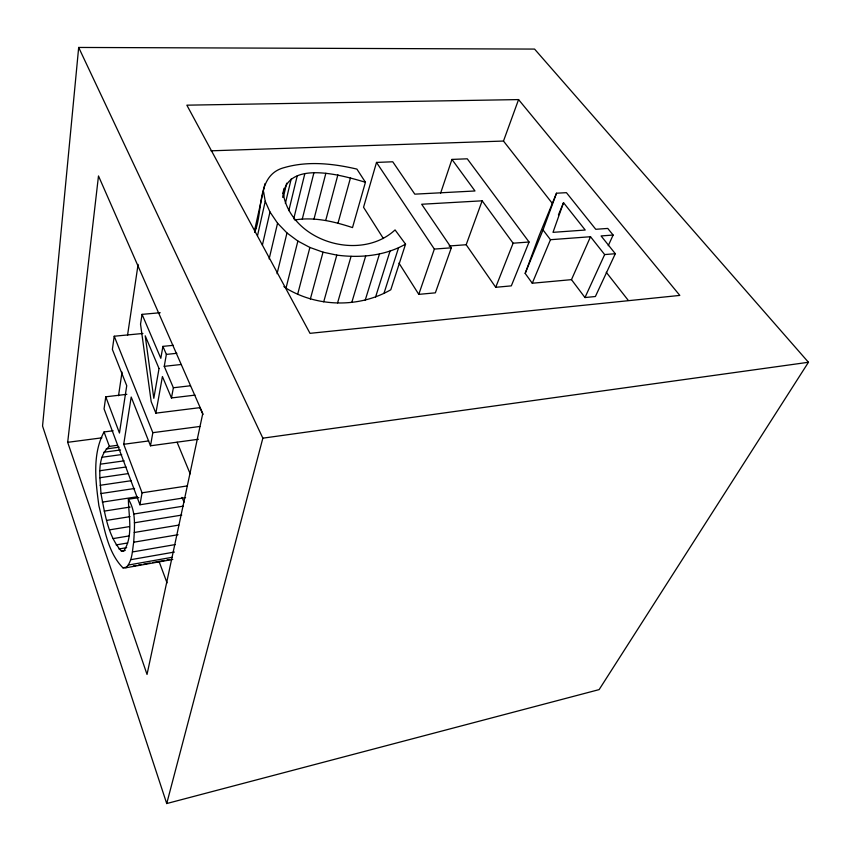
<?xml version="1.0" encoding="UTF-8"?>
<svg xmlns="http://www.w3.org/2000/svg" width="851" height="851" viewBox="0 0 851 851"><rect width="100%" height="100%" fill="white"/><g stroke="black" fill="none" stroke-linecap="round" stroke-linejoin="round"><path stroke-width="1.28" d="M113.13 430.766L104.045 431.946C92.057 454.36 95.652 481.549 98.897 505.781C104.237 526.897 107.141 551.725 122.927 567.83L125.895 567.766C132.533 561.235 132.213 550.81 133.713 542.215C134.426 527.62 136.511 512.334 128.395 499.229L138.841 497.612M128.395 499.229C128.512 516.014 133.66 536.598 123.576 551.235L121.374 551.086C107.683 535.651 104.864 513.206 100.961 493.548C100.248 478.209 96.089 457.54 109.375 446.392L117.215 445.339M282.84 197.304C285.574 158.552 342.73 175.551 365.441 182.263L352.505 227.589C333.964 221.494 314.253 216.718 294.68 219.973M78.675 47.454L42.55 426.021L166.722 803.546L599.125 689.608L808.45 362.271L534.566 49.081L78.675 47.454L262.853 438.169L166.722 803.546M67.676 442.318L98.493 175.955L202.772 413.543L147.032 674.439L67.676 442.318L101.918 437.829M126.852 394.321L105.758 396.8L104.067 408.895L139.926 504.771L185.592 497.622M142.904 333.464L114.225 336.23L112.375 349.421L126.735 385.726L119.459 433.021L105.758 396.8M118.523 395.736L122.044 372.089M127.533 335.326L138.096 264.406M160.201 312.732L142.064 314.359L140.532 324.146L151.191 401.683L155.871 413.15L199.804 407.661M139.926 504.771L142.064 492.803L123.714 444.286L131.203 397.034L150.489 445.796L198.411 439.265M254.598 232.429C263.725 211.239 255.587 174.721 284.713 167.477C308.275 160.786 333.379 163.605 356.909 169.094L365.441 182.263M173.359 345.315L162.913 346.378L160.818 358.314L142.064 314.359M155.871 413.15L162.413 376.536L171.455 397.949L194.996 395.119M171.455 397.949L173.381 387.758L164.243 366.334L166.37 354.399L162.913 346.378M150.489 445.796L152.84 432.67L114.225 336.23M264.969 183.646L254.577 230.461L255.747 228.462M257.523 235.631L265.235 201.293L263.619 191.826M262.385 245.109L269.98 211.984L265.235 201.293M282.851 193.432L284.032 188.39M283.319 197.379L286.67 183.167M269.15 258.906L277.564 223.207L269.98 211.984M285.362 203.453L291.18 178.987M288.829 210.644L297.201 175.966M277.054 273.724L286.978 232.951L277.564 223.207M293.723 218.856L304.743 174.04M302.286 219.058L313.828 173.115M283.426 194.783C292.489 241.907 360.643 261.97 395.066 229.919L405.555 244.141L390.79 289.765C359.079 308.073 317.178 307.168 286.01 288.159L297.882 241.067L286.978 232.951M314.008 219.047L325.859 173.274M297.616 294.446L309.892 247.45L297.882 241.067M325.731 220.409L337.9 174.795M310.349 299.041L323.029 252.173L309.892 247.45M337.975 223.249L350.495 177.774M323.71 301.818L336.805 255.109C360.111 258.172 384.812 255.928 405.555 244.141M398.959 263.097L418.777 294.361L435.361 292.84L451.328 247.811L421.67 204.251L482.166 200.815L466.178 244.737L495.718 287.298L511.323 285.872L529.067 242.014L467.263 158.807L451.945 159.414L474.986 190.975L414.799 194.156L392.747 161.775L376.504 162.424L363.547 207.272L383.375 238.535M337.581 302.871L351.069 256.353M351.814 302.339L365.685 256.023M365.217 300.19L379.44 254.077M375.568 297.052L390.024 251.13M383.971 293.35L398.608 247.588M440.637 193.103L451.945 159.414M418.777 294.361L434.35 249.077L376.504 162.424M563.532 202.666L553.001 232.344L585.222 230.036L563.532 202.666L558.437 214.888M552.427 203.538L503.494 141.053L518.567 99.588L186.858 105.173L310.009 333.337L679.821 295.414L518.567 99.588M613.124 235.046L601.083 235.94L615.305 253.704L595.392 296.51L584.967 297.552L571.478 279.649L532.269 283.234L525.173 273.416L543.034 229.93L556.501 193.22L566.426 192.666L595.753 229.291L607.763 228.43L613.124 235.046L608.252 245.694M525.173 273.416L539.002 235.94L556.501 193.22M495.718 287.298L513.11 243.205L482.166 200.815M532.269 283.234L550.459 239.705L543.034 229.93M571.478 279.649L590.52 236.727L604.657 254.577L615.305 253.704M584.967 297.552L604.657 254.577M128.469 565.021L171.923 557.341M122.927 567.83L126.81 567.138M133.277 565.989L135.862 565.532M138.447 565.075L141.032 564.607M143.617 564.149L150.084 563M152.68 562.543L164.317 560.479M166.902 560.022L169.487 559.564M125.895 567.766L172.785 559.437M130.65 559.713L174.402 552.054M121.374 551.086L125.257 550.416M132.458 551.959L175.221 544.576M118.927 549.001L126.671 547.672M116.151 544.917L127.693 542.959M133.713 542.215L178.04 534.715M113.066 538.598L128.799 535.981M134.256 532.481L178.784 525.099M109.705 529.833L129.278 526.631M134.362 522.791L181.763 515.089M134.256 513.961L183.071 506.185M106.673 520.386L130.054 516.642M104.205 511.111L130.118 507.047M142.064 492.803L187.007 485.964M102.301 502.122L137.234 496.761M100.961 493.548L134.586 488.485M100.12 485.293L131.192 480.709M99.79 477.73L128.331 473.592M99.961 470.709L125.991 467.008M262.853 438.169L808.45 362.271M100.631 464.135L124.14 460.838M101.971 457.264L121.682 454.551M106.173 448.945L119.129 447.19M103.79 452.243L120.523 449.956M123.714 444.286L148.744 440.924M152.84 432.67L199.879 426.468M173.381 387.758L190.496 385.758M164.243 366.334L181.167 364.494M166.37 354.399L176.87 353.303M434.35 249.077L451.328 247.811M513.11 243.205L529.067 242.014M449.105 245.992L466.178 244.737M550.459 239.705L590.52 236.727M210.963 150.818L503.494 141.053M323.029 252.173L336.805 255.109M283.904 286.553L286.01 288.159M606.263 272.277L628.283 300.392M199.772 407.321L202.953 414.565M181.976 497.378L184.071 502.175M177.104 442.243L190.177 473.847M159.19 561.82L167.051 582.914M104.045 431.946L109.375 446.392M159.031 368.526L153.808 398.321L145.213 335.805L159.031 368.526"/></g></svg>
